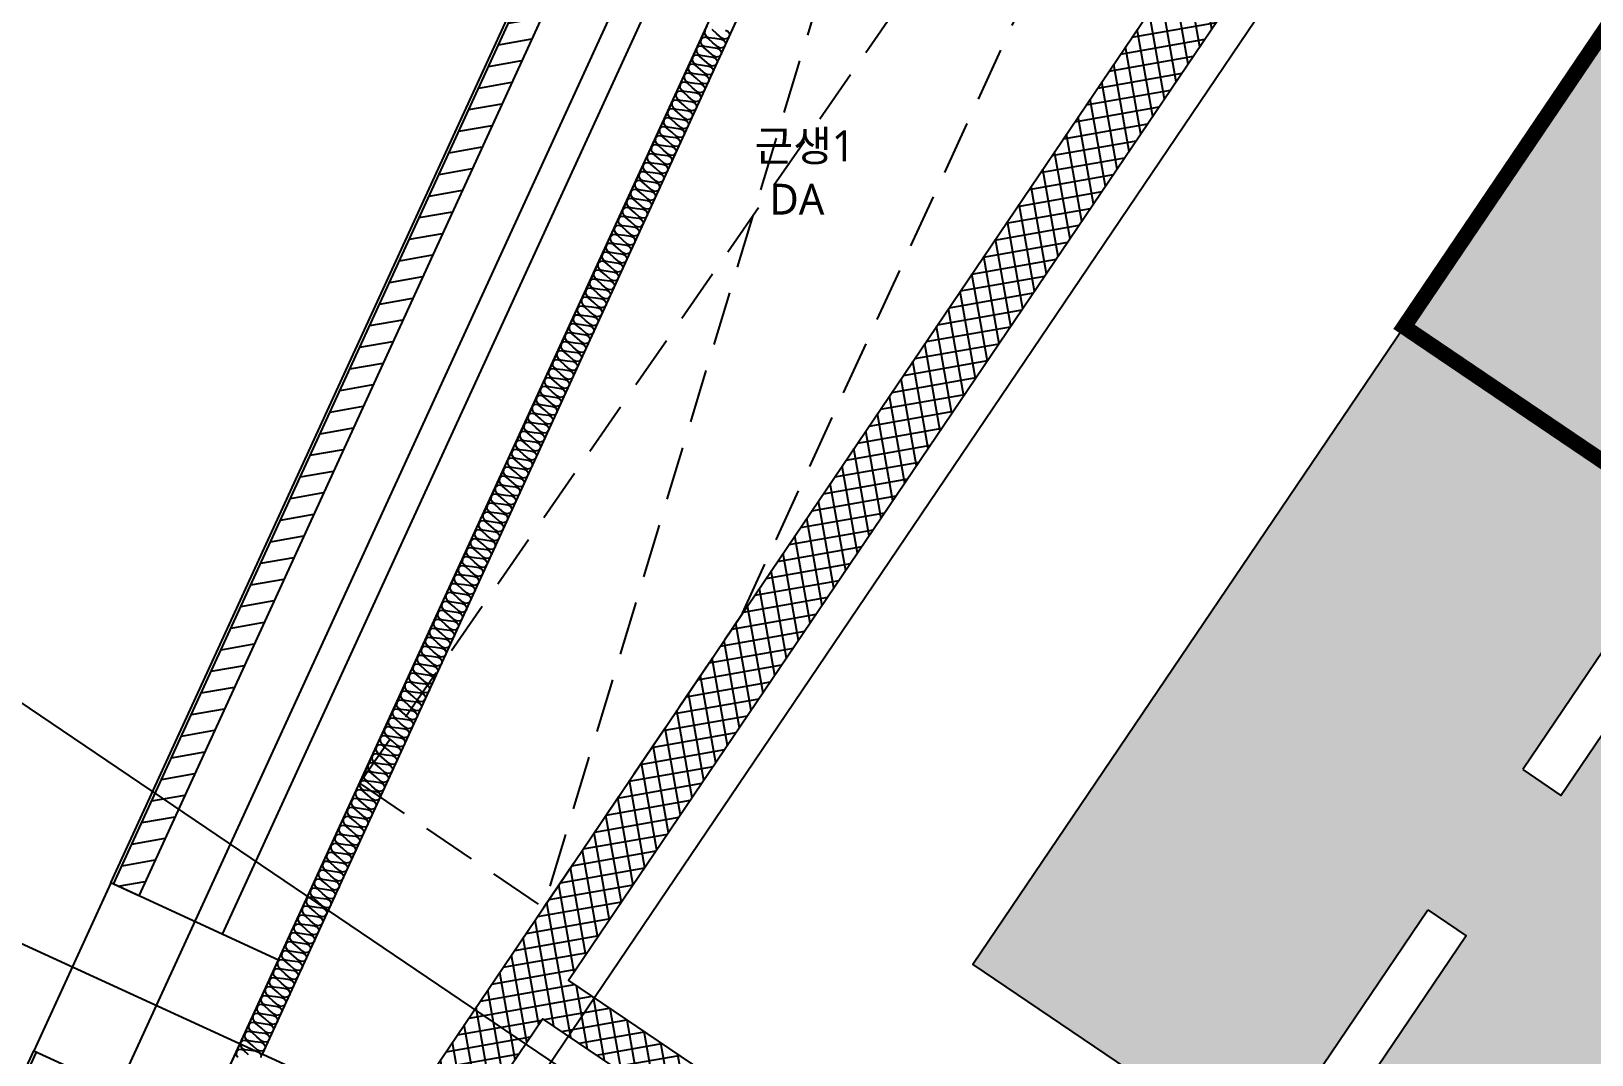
# Model space of a CAD drawing. Header units: millimetres. Extents: x -21000 to 567700, y 435000 to 850800.
# Drawn here: x 42532 to 47602, y 697192 to 700516 of the extents above; entities that cross this region are included whole.
import ezdxf
from ezdxf.enums import TextEntityAlignment as Align
from ezdxf.xclip import XClip

# ---------------------------------------------------------------- set-up
doc = ezdxf.new("R2010")
doc.units = ezdxf.units.MM
doc.header["$LTSCALE"] = 700
doc.header["$XCLIPFRAME"] = 2
for name, pattern in [('AB_Pbase$0$AB_Pbase$0$CEN', [62, 60, -1, 0, -1]), ('AB_Pbase$0$HIDDEN1', [0.375, 0.25, -0.125]), ('AB_Pbase$0$주차장기둥$0$CEN', [62, 60, -1, 0, -1])]:
    doc.linetypes.add(name, pattern=pattern)
doc.layers.get('0').update_dxf_attribs({"color": 2})
for name, color, linetype in [('AB_Pbase$0$AB_Pbase$0$CEN', 1, 'AB_Pbase$0$AB_Pbase$0$CEN'), ('AB_Pbase$0$AB_Pbase$0$FIN', 6, 'Continuous'), ('AB_Pbase$0$AB_Pbase$0$INS', 8, 'Continuous'), ('AB_Pbase$0$AB_Pbase$0$WAL', 3, 'Continuous'), ('AB_Pbase$0$da-open hid', 8, 'AB_Pbase$0$HIDDEN1'), ('AB_Pbase$0$HAT', 8, 'Continuous'), ('AB_Pbase$0$HAT-BR', 5, 'Continuous'), ('AB_Pbase$0$INS', 8, 'Continuous'), ('AB_Pbase$0$WAL', 3, 'Continuous'), ('AB_Pbase$0$주차-sol', 254, 'Continuous'), ('AB_Pbase$0$주차-여행', 221, 'Continuous'), ('AB_Pbase$0$주차-확장', 7, 'Continuous'), ('AB_Pbase$0$주차장기둥$0$CEN_P', 244, 'AB_Pbase$0$주차장기둥$0$CEN')]:
    doc.layers.add(name, color=color, linetype=linetype)
doc.layers.add('AB_Pbase$0$AB_Pbase_지붕층_구조도void$0$DEF_TEXT', color=221, linetype='Continuous', plot=False)
doc.styles.add('AB_Pbase$0$AB_Pbase_지붕층_구조도void$0$맑은 고딕', font='malgun.ttf')

# ---------------------------------------------------------------- blocks, each defined once
blk = doc.blocks.new('AB_Pbase$0$AB_Pbase_지하1층_골조')
for points in [[(42499.5, 695677.8), (50967.4, 714132.1)], [(43153.6, 697583), (45697.6, 703127.2)]]:
    blk.add_lwpolyline(points)
blk.add_lwpolyline([(43085.2, 696954.2), (43335.4, 697499.5), (42790.1, 697749.8), (42539.8, 697204.4)], close=True)
blk = doc.blocks.new('AB_Pbase$0$주차장기둥$0$cen 1bl 지하')
at = {"layer": 'AB_Pbase$0$주차장기둥$0$CEN_P', "color": 5}
for p, q in [((10740.5, -9208.6), (21290, 109667.6)), ((-8742.4, 12025.9), (54343.3, 6427.5))]:
    blk.add_line(p, q, dxfattribs=at)
blk = doc.blocks.new('AB_Pbase$0$주차장기둥')
at = {"rotation": 1.99999810188403}
blk.add_blockref('AB_Pbase$0$주차장기둥$0$cen 1bl 지하', (-253925.8, 27513.9), dxfattribs=at)
blk = doc.blocks.new('AB_Pbase$0$AB_Pbase_지붕층_구조도void')
for p, q in [((-3668.7, -34371.1), (-5185.2, -39382.1)), ((-5782.4, -38978.2), (-2850.3, -34747.4))]:
    blk.add_line(p, q)
blk.add_lwpolyline([(-5782.4, -38978.2), (-5185.2, -39382.1), (-4538.6, -38426.2), (-2850.3, -34747.4), (-3668.7, -34371.1)], close=True)
at = {"layer": 'AB_Pbase$0$AB_Pbase_지붕층_구조도void$0$DEF_TEXT', "style": 'AB_Pbase$0$AB_Pbase_지붕층_구조도void$0$맑은 고딕'}
for s, p in [('근생1', (-4336.7, -36907.2)), ('DA', (-4361.6, -37081.4))]:
    blk.add_text(s, height=100, dxfattribs=at).set_placement(p, align=Align.MIDDLE)
blk = doc.blocks.new('AB_Pbase$0$AB_Pbase-여행주차_')
at = {"layer": 'AB_Pbase$0$주차-sol'}
h = blk.add_hatch(color=252, dxfattribs=at)
h.paths.add_polyline_path([(54378012.4, -70102333.7), (54378012.4, -70097233.7), (54375512.4, -70097233.7), (54375512.4, -70102333.7)])
h.paths.add_polyline_path([(54377037.4, -70098358.7), (54377037.4, -70098508.7), (54377787.4, -70098508.7), (54377787.4, -70098358.7)], flags=16)
h.paths.add_polyline_path([(54376487.4, -70098358.7), (54376487.4, -70098508.7), (54375737.4, -70098508.7), (54375737.4, -70098358.7)], flags=16)
at = {"layer": 'AB_Pbase$0$주차-여행', "const_width": 50}
blk.add_lwpolyline([(54378012.4, -70102333.7), (54378012.4, -70097233.7), (54375512.4, -70097233.7), (54375512.4, -70102333.7)], close=True, dxfattribs=at)
blk = doc.blocks.new('AB_Pbase$0$주차확장')
at = {"layer": 'AB_Pbase$0$주차-sol'}
h = blk.add_hatch(color=252, dxfattribs=at)
h.paths.add_polyline_path([(1525, -3825), (2275, -3825), (2275, -3975), (1525, -3975)], flags=16)
edge = h.paths.add_edge_path()
edge.add_line((0, -5100), (2500, -5100))
edge.add_line((2500, -5100), (2500, 0))
edge.add_line((2500, 0), (0, 0))
edge.add_line((0, 0), (0, -5100))
h.paths.add_polyline_path([(225, -3975), (225, -3825), (975, -3825), (975, -3975)])
at = {"layer": 'AB_Pbase$0$주차-확장'}
blk.add_lwpolyline([(0, 0), (0, -5100), (2500, -5100), (2500, 0)], close=True, dxfattribs=at)
at = {"layer": 'AB_Pbase$0$주차-확장', "ltscale": 600}
for points in [[(975, -3975), (975, -3825), (225, -3825), (225, -3975)], [(1525, -3975), (1525, -3825), (2275, -3825), (2275, -3975)]]:
    blk.add_lwpolyline(points, close=True, dxfattribs=at)
blk = doc.blocks.new('AB_Pbase$0$pppaaa_1_1')
at = {"layer": 'AB_Pbase$0$주차-여행', "rotation": 55.92862970561769}
blk.add_blockref('AB_Pbase$0$AB_Pbase-여행주차_', (-88479907.1, -5071642.7), dxfattribs=at)
at = {"layer": 'AB_Pbase$0$주차-확장', "extrusion": (0, 0, -1), "xscale": -1, "zscale": -1, "rotation": 124.071370294771}
blk.add_blockref('AB_Pbase$0$주차확장', (-51216.1, 696698.6), dxfattribs=at)
blk = doc.blocks.new('AB_Pbase')
at = {"layer": 'AB_Pbase$0$HAT'}
h = blk.add_hatch(dxfattribs=at)
h.set_pattern_fill('NET', color=256, scale=15, angle=100)
h.paths.add_polyline_path([(36540.9, 707988.9), (36677.2, 707926.4), (39221.2, 713470.6), (39084.9, 713533.1)], flags=17)
h.paths.add_polyline_path([(36427, 707381), (36290.6, 707443.6), (33746.7, 701899.4), (33883, 701836.8)], flags=17)
edge = h.paths.add_edge_path()
edge.add_line((44631.6, 725621.3), (44767.9, 725558.7))
edge.add_line((44767.9, 725558.7), (42265.6, 720105.4))
edge.add_line((42265.6, 720105.4), (42129.3, 720168))
edge.add_line((42129.3, 720168), (44631.6, 725621.3))
edge.add_line((41879.1, 719622.6), (39335.1, 714078.4))
edge.add_line((39335.1, 714078.4), (39471.4, 714015.9))
edge.add_line((39471.4, 714015.9), (42015.4, 719560.1))
edge.add_line((33632.8, 701291.5), (31047.1, 695656.4))
edge.add_line((31047.1, 695656.4), (33496.4, 701354.1))
edge.add_line((33496.4, 701354.1), (30910.7, 695719))
h = blk.add_hatch(dxfattribs=at)
h.set_pattern_fill('NET', color=256, scale=15, angle=100)
h.paths.add_polyline_path([(45655.7, 696319.9), (45739.7, 696444.1), (44277.7, 697432.9), (48423.4, 703562.6), (48257.7, 703674.7), (42739.5, 695515.5), (42905.1, 695403.5), (44193.7, 697308.7)])
h.paths.add_polyline_path([(46916, 695648.6), (46831.9, 695524.3), (48128.3, 694647.6), (48212.3, 694771.8)])
at = {"layer": 'AB_Pbase$0$HAT-BR'}
h = blk.add_hatch(dxfattribs=at)
h.set_pattern_fill('ANSI31', color=256, scale=20, angle=145)
edge = h.paths.add_edge_path()
edge.add_line((56186.6, 723972), (54823.3, 724597.6))
edge.add_line((54823.3, 724597.6), (54543.8, 723988.7))
edge.add_line((54543.8, 723988.7), (53316.8, 724551.7))
edge.add_line((53316.8, 724551.7), (53358.5, 724642.6))
edge.add_line((53358.5, 724642.6), (54403.8, 724163))
edge.add_line((54403.8, 724163), (54724.9, 724862.8))
edge.add_line((54724.9, 724862.8), (54906.7, 724779.4))
edge.add_line((54906.7, 724779.4), (55215.3, 725452))
edge.add_line((55215.3, 725452), (55397.1, 725368.5))
edge.add_line((55397.1, 725368.5), (55088.5, 724696))
edge.add_line((55088.5, 724696), (56270, 724153.8))
edge.add_line((56270, 724153.8), (56186.6, 723972))
edge.add_line((54651.1, 721584.9), (54688.7, 721666.7))
edge.add_line((54688.7, 721666.7), (52543.7, 722650.9))
edge.add_line((52543.7, 722650.9), (52960.7, 723559.8))
edge.add_line((52960.7, 723559.8), (52878.9, 723597.3))
edge.add_line((52878.9, 723597.3), (52274.2, 722279.5))
edge.add_line((52274.2, 722279.5), (52356, 722241.9))
edge.add_line((52356, 722241.9), (52506.2, 722569.1))
edge.add_line((52506.2, 722569.1), (54651.1, 721584.9))
edge.add_line((50380.4, 718032.3), (49698.7, 718345.1))
edge.add_line((49698.7, 718345.1), (49661.2, 718263.3))
edge.add_line((49661.2, 718263.3), (50342.9, 717950.5))
edge.add_line((49717.3, 716587.2), (49035.6, 716899.9))
edge.add_line((49035.6, 716899.9), (48998.1, 716818.1))
edge.add_line((48998.1, 716818.1), (49679.8, 716505.4))
h.paths.add_polyline_path([(53882.4, 725568.4), (53800.6, 725606), (53963.3, 725960.4), (53581.5, 726135.6), (53619.1, 726217.4), (54000.8, 726042.2), (55047.6, 728323.5), (55129.4, 728286)])
h.paths.add_polyline_path([(42881, 697708.1), (42799.2, 697745.6), (45343.1, 703289.8), (45424.9, 703252.3)])
edge = h.paths.add_edge_path()
edge.add_line((50380.4, 718032.3), (50342.9, 717950.5))
edge.add_line((49717.3, 716587.2), (49679.8, 716505.4))
edge.add_line((51013.4, 715431.3), (48469.4, 709887.1))
edge.add_line((48469.4, 709887.1), (48387.6, 709924.7))
edge.add_line((48387.6, 709924.7), (50931.6, 715468.9))
edge.add_line((50931.6, 715468.9), (51013.4, 715431.3))
edge.add_line((48219.2, 709341.8), (45675.2, 703797.6))
edge.add_line((45675.2, 703797.6), (45593.4, 703835.1))
edge.add_line((45593.4, 703835.1), (48137.4, 709379.3))
edge.add_line((48137.4, 709379.3), (48219.2, 709341.8))
at = {"layer": 'AB_Pbase$0$AB_Pbase$0$CEN'}
for p, q in [((51844, 716762.1), (39664.5, 690218.7)), ((31365.9, 702661.7), (45183.4, 696321.5))]:
    blk.add_line(p, q, dxfattribs=at)
at = {"layer": 'AB_Pbase$0$AB_Pbase$0$FIN'}
for points in [[(46517.9, 729156.7), (31166.4, 695700.7), (40000.8, 691647), (42548.9, 697200.3)], [(46527, 729152.6), (31179.7, 695705.6), (39995.9, 691660.2), (42539.8, 697204.4)], [(42790.1, 697749.8), (45334.1, 703294)]]:
    blk.add_lwpolyline(points, dxfattribs=at)
at = {"layer": 'AB_Pbase$0$AB_Pbase$0$INS'}
blk.add_lwpolyline([(43283, 697193.5), (51674, 715480.3), (52847.4, 714941.9), (52880.8, 715014.6)], dxfattribs=at)
at = {"layer": 'AB_Pbase$0$AB_Pbase$0$WAL'}
blk.add_lwpolyline([(42881, 697708.1), (42799.2, 697745.6), (45343.1, 703289.8), (45424.9, 703252.3)], close=True, dxfattribs=at)
at = {"layer": 'AB_Pbase$0$INS'}
for points in [[(44786.9, 700518.9), (44794.9, 700515.3), (44800.1, 700507.6), (44799.4, 700498.2), (44792.8, 700491.6), (44783.2, 700489.8), (44775.2, 700493.5), (44759.5, 700507.3), (44743.8, 700521.1)], [(44720, 700517), (44719.2, 700507.7), (44724.2, 700499.3), (44732.2, 700495.6), (44752.8, 700492.7), (44773.5, 700489.8), (44781.5, 700486.2), (44786.8, 700478.5), (44786, 700469.1), (44779.5, 700462.5), (44769.8, 700460.7), (44761.8, 700464.4), (44746.2, 700478.2), (44730.5, 700492), (44722.5, 700495.7), (44713.2, 700494.6), (44706.6, 700488), (44705.9, 700478.6), (44710.8, 700470.2), (44718.8, 700466.5), (44739.5, 700463.6), (44760.2, 700460.8), (44768.2, 700457.1), (44773.4, 700449.4), (44772.7, 700440.1), (44766.1, 700433.4), (44756.5, 700431.6), (44748.5, 700435.3), (44732.8, 700449.1), (44717.2, 700462.9), (44709.2, 700466.6), (44699.9, 700465.5), (44693.3, 700458.9), (44692.5, 700449.5), (44697.5, 700441.1), (44705.5, 700437.4), (44726.2, 700434.6), (44746.8, 700431.7), (44754.8, 700428), (44760.1, 700420.3), (44759.3, 700411), (44752.8, 700404.3), (44743.2, 700402.6), (44735.2, 700406.2), (44719.5, 700420), (44703.8, 700433.8), (44695.8, 700437.5), (44686.5, 700436.5), (44680, 700429.8), (44679.2, 700420.5), (44684.1, 700412), (44692.1, 700408.4), (44712.8, 700405.5), (44733.5, 700402.6), (44741.5, 700398.9), (44746.8, 700391.2), (44746, 700381.9), (44739.4, 700375.2), (44729.8, 700373.5), (44721.8, 700377.1), (44706.1, 700390.9), (44690.5, 700404.7), (44682.5, 700408.4), (44673.2, 700407.4), (44666.6, 700400.7), (44665.8, 700391.4), (44670.8, 700382.9), (44678.8, 700379.3), (44699.5, 700376.4), (44720.1, 700373.5), (44728.1, 700369.8), (44733.4, 700362.1), (44732.6, 700352.8), (44726.1, 700346.1), (44716.5, 700344.4), (44708.5, 700348.1), (44692.8, 700361.8), (44677.1, 700375.6), (44669.1, 700379.3), (44659.8, 700378.3), (44653.3, 700371.6), (44652.5, 700362.3), (44657.4, 700353.9), (44665.4, 700350.2), (44686.1, 700347.3), (44706.8, 700344.4), (44714.8, 700340.7), (44720.1, 700333.1), (44719.3, 700323.7), (44712.7, 700317.1), (44703.1, 700315.3), (44695.1, 700319), (44679.4, 700332.8), (44663.8, 700346.6), (44655.8, 700350.2), (44646.5, 700349.2), (44639.9, 700342.5), (44639.2, 700333.2), (44644.1, 700324.8), (44652.1, 700321.1), (44672.8, 700318.2), (44693.5, 700315.3), (44701.4, 700311.7), (44706.7, 700304), (44706, 700294.6), (44699.4, 700288), (44689.8, 700286.2), (44681.8, 700289.9), (44666.1, 700303.7), (44650.4, 700317.5), (44642.4, 700321.1), (44633.2, 700320.1), (44626.6, 700313.5), (44625.8, 700304.1), (44630.7, 700295.7), (44638.7, 700292), (44659.4, 700289.1), (44680.1, 700286.3), (44688.1, 700282.6), (44693.4, 700274.9), (44692.6, 700265.5), (44686, 700258.9), (44676.4, 700257.1), (44668.4, 700260.8), (44652.8, 700274.6), (44637.1, 700288.4), (44629.1, 700292.1), (44619.8, 700291), (44613.2, 700284.4), (44612.5, 700275), (44617.4, 700266.6), (44625.4, 700262.9), (44646.1, 700260.1), (44666.8, 700257.2), (44674.8, 700253.5), (44680, 700245.8), (44679.3, 700236.5), (44672.7, 700229.8), (44663.1, 700228), (44655.1, 700231.7), (44639.4, 700245.5), (44623.7, 700259.3), (44615.7, 700263), (44606.5, 700262), (44599.9, 700255.3), (44599.1, 700246), (44604.1, 700237.5), (44612.1, 700233.9), (44632.7, 700231), (44653.4, 700228.1), (44661.4, 700224.4), (44666.7, 700216.7), (44665.9, 700207.4), (44659.3, 700200.7), (44649.7, 700199), (44641.7, 700202.6), (44626.1, 700216.4), (44610.4, 700230.2), (44602.4, 700233.9), (44593.1, 700232.9), (44586.5, 700226.2), (44585.8, 700216.9), (44590.7, 700208.4), (44598.7, 700204.8), (44619.4, 700201.9), (44640.1, 700199), (44648.1, 700195.3), (44653.3, 700187.6), (44652.6, 700178.3), (44646, 700171.6), (44636.4, 700169.9), (44628.4, 700173.5), (44612.7, 700187.3), (44597, 700201.1), (44589, 700204.8), (44579.8, 700203.8), (44573.2, 700197.1), (44572.4, 700187.8), (44577.4, 700179.4), (44585.4, 700175.7), (44606, 700172.8), (44626.7, 700169.9), (44634.7, 700166.2), (44640, 700158.5), (44639.2, 700149.2), (44632.7, 700142.5), (44623, 700140.8), (44615, 700144.5), (44599.4, 700158.3), (44583.7, 700172.1), (44575.7, 700175.7), (44566.4, 700174.7), (44559.8, 700168), (44559.1, 700158.7), (44564, 700150.3), (44572, 700146.6), (44592.7, 700143.7), (44613.4, 700140.8), (44621.4, 700137.2), (44626.6, 700129.5), (44625.9, 700120.1), (44619.3, 700113.5), (44609.7, 700111.7), (44601.7, 700115.4), (44586, 700129.2), (44570.4, 700143), (44562.4, 700146.6), (44553.1, 700145.6), (44546.5, 700138.9), (44545.7, 700129.6), (44550.7, 700121.2), (44558.7, 700117.5), (44579.4, 700114.6), (44600, 700111.7), (44608, 700108.1), (44613.3, 700100.4), (44612.5, 700091), (44606, 700084.4), (44596.4, 700082.6), (44588.4, 700086.3), (44572.7, 700100.1), (44557, 700113.9), (44549, 700117.6), (44539.7, 700116.5), (44533.2, 700109.9), (44532.4, 700100.5), (44537.3, 700092.1), (44545.3, 700088.4), (44566, 700085.5), (44586.7, 700082.7), (44594.7, 700079), (44600, 700071.3), (44599.2, 700062), (44592.6, 700055.3), (44583, 700053.5), (44575, 700057.2), (44559.3, 700071), (44543.7, 700084.8), (44535.7, 700088.5), (44526.4, 700087.4), (44519.8, 700080.8), (44519, 700071.4), (44524, 700063), (44532, 700059.4), (44552.7, 700056.5), (44573.3, 700053.6), (44581.3, 700049.9), (44586.6, 700042.2), (44585.8, 700032.9), (44579.3, 700026.2), (44569.7, 700024.5), (44561.7, 700028.1), (44546, 700041.9), (44530.3, 700055.7), (44522.3, 700059.4), (44513, 700058.4), (44506.5, 700051.7), (44505.7, 700042.4), (44510.6, 700033.9), (44518.6, 700030.3), (44539.3, 700027.4), (44560, 700024.5), (44568, 700020.8), (44573.3, 700013.1), (44572.5, 700003.8), (44565.9, 699997.1), (44556.3, 699995.4), (44548.3, 699999), (44532.6, 700012.8), (44517, 700026.6), (44509, 700030.3), (44499.7, 700029.3), (44493.1, 700022.6), (44492.4, 700013.3), (44497.3, 700004.9), (44505.3, 700001.2), (44526, 699998.3), (44546.7, 699995.4), (44554.6, 699991.7), (44559.9, 699984), (44559.2, 699974.7), (44552.6, 699968), (44543, 699966.3), (44535, 699970), (44519.3, 699983.8), (44503.6, 699997.5), (44495.6, 700001.2), (44486.4, 700000.2), (44479.8, 699993.5), (44479, 699984.2), (44483.9, 699975.8), (44491.9, 699972.1), (44512.6, 699969.2), (44533.3, 699966.3), (44541.3, 699962.7), (44546.6, 699955), (44545.8, 699945.6), (44539.2, 699939), (44529.6, 699937.2), (44521.6, 699940.9), (44506, 699954.7), (44490.3, 699968.5), (44482.3, 699972.1), (44473, 699971.1), (44466.4, 699964.4), (44465.7, 699955.1), (44470.6, 699946.7), (44478.6, 699943), (44499.3, 699940.1), (44520, 699937.2), (44528, 699933.6), (44533.2, 699925.9), (44532.5, 699916.5), (44525.9, 699909.9), (44516.3, 699908.1), (44508.3, 699911.8), (44492.6, 699925.6), (44476.9, 699939.4), (44468.9, 699943), (44459.7, 699942), (44453.1, 699935.4), (44452.3, 699926), (44457.3, 699917.6), (44465.3, 699913.9), (44485.9, 699911), (44506.6, 699908.2), (44514.6, 699904.5), (44519.9, 699896.8), (44519.1, 699887.5), (44512.5, 699880.8), (44502.9, 699879), (44494.9, 699882.7), (44479.3, 699896.5), (44463.6, 699910.3), (44455.6, 699914), (44446.3, 699912.9), (44439.7, 699906.3), (44439, 699896.9), (44443.9, 699888.5), (44451.9, 699884.8), (44472.6, 699882), (44493.3, 699879.1), (44501.3, 699875.4), (44506.5, 699867.7), (44505.8, 699858.4), (44499.2, 699851.7), (44489.6, 699850), (44481.6, 699853.6), (44465.9, 699867.4), (44450.2, 699881.2), (44442.2, 699884.9), (44433, 699883.9), (44426.4, 699877.2), (44425.6, 699867.9), (44430.6, 699859.4), (44438.6, 699855.8), (44459.2, 699852.9), (44479.9, 699850), (44487.9, 699846.3), (44493.2, 699838.6), (44492.4, 699829.3), (44485.9, 699822.6), (44476.2, 699820.9), (44468.2, 699824.5), (44452.6, 699838.3), (44436.9, 699852.1), (44428.9, 699855.8), (44419.6, 699854.8), (44413, 699848.1), (44412.3, 699838.8), (44417.2, 699830.3), (44425.2, 699826.7), (44445.9, 699823.8), (44466.6, 699820.9), (44474.6, 699817.2), (44479.8, 699809.5), (44479.1, 699800.2), (44472.5, 699793.5), (44462.9, 699791.8), (44454.9, 699795.5), (44439.2, 699809.2), (44423.5, 699823), (44415.6, 699826.7), (44406.3, 699825.7), (44399.7, 699819), (44398.9, 699809.7), (44403.9, 699801.3), (44411.9, 699797.6), (44432.6, 699794.7), (44453.2, 699791.8), (44461.2, 699788.1), (44466.5, 699780.4), (44465.7, 699771.1), (44459.2, 699764.5), (44449.6, 699762.7), (44441.6, 699766.4), (44425.9, 699780.2), (44410.2, 699794), (44402.2, 699797.6), (44392.9, 699796.6), (44386.4, 699789.9), (44385.6, 699780.6), (44390.5, 699772.2), (44398.5, 699768.5), (44419.2, 699765.6), (44439.9, 699762.7), (44447.9, 699759.1), (44453.2, 699751.4), (44452.4, 699742), (44445.8, 699735.4), (44436.2, 699733.6), (44428.2, 699737.3), (44412.5, 699751.1), (44396.9, 699764.9), (44388.9, 699768.5), (44379.6, 699767.5), (44373, 699760.9), (44372.2, 699751.5), (44377.2, 699743.1), (44385.2, 699739.4), (44405.9, 699736.5), (44426.5, 699733.6), (44434.5, 699730), (44439.8, 699722.3), (44439, 699712.9), (44432.5, 699706.3), (44422.9, 699704.5), (44414.9, 699708.2), (44399.2, 699722), (44383.5, 699735.8), (44375.5, 699739.5), (44366.2, 699738.4), (44359.7, 699731.8), (44358.9, 699722.4), (44363.8, 699714), (44371.8, 699710.3), (44392.5, 699707.5), (44413.2, 699704.6), (44421.2, 699700.9), (44426.5, 699693.2), (44425.7, 699683.9), (44419.1, 699677.2), (44409.5, 699675.4), (44401.5, 699679.1), (44385.8, 699692.9), (44370.2, 699706.7), (44362.2, 699710.4), (44352.9, 699709.3), (44346.3, 699702.7), (44345.6, 699693.4), (44350.5, 699684.9), (44358.5, 699681.3), (44379.2, 699678.4), (44399.9, 699675.5), (44407.8, 699671.8), (44413.1, 699664.1), (44412.4, 699654.8), (44405.8, 699648.1), (44396.2, 699646.4), (44388.2, 699650), (44372.5, 699663.8), (44356.8, 699677.6), (44348.8, 699681.3), (44339.6, 699680.3), (44333, 699673.6), (44332.2, 699664.3), (44337.1, 699655.8), (44345.1, 699652.2), (44365.8, 699649.3), (44386.5, 699646.4), (44394.5, 699642.7), (44399.8, 699635), (44399, 699625.7), (44392.4, 699619), (44382.8, 699617.3), (44374.8, 699620.9), (44359.2, 699634.7), (44343.5, 699648.5), (44335.5, 699652.2), (44326.2, 699651.2), (44319.6, 699644.5), (44318.9, 699635.2), (44323.8, 699626.8), (44331.8, 699623.1), (44352.5, 699620.2), (44373.2, 699617.3), (44381.2, 699613.6), (44386.4, 699605.9), (44385.7, 699596.6), (44379.1, 699589.9), (44369.5, 699588.2), (44361.5, 699591.9), (44345.8, 699605.7), (44330.1, 699619.5), (44322.1, 699623.1), (44312.9, 699622.1), (44306.3, 699615.4), (44305.5, 699606.1), (44310.5, 699597.7), (44318.5, 699594), (44339.1, 699591.1), (44359.8, 699588.2), (44367.8, 699584.6), (44373.1, 699576.9), (44372.3, 699567.5), (44365.7, 699560.9), (44356.1, 699559.1), (44348.1, 699562.8), (44332.5, 699576.6), (44316.8, 699590.4), (44308.8, 699594), (44299.5, 699593), (44292.9, 699586.3), (44292.2, 699577), (44297.1, 699568.6), (44305.1, 699564.9), (44325.8, 699562), (44346.5, 699559.1), (44354.5, 699555.5), (44359.7, 699547.8), (44359, 699538.4), (44352.4, 699531.8), (44342.8, 699530), (44334.8, 699533.7), (44319.1, 699547.5), (44303.4, 699561.3), (44295.4, 699565), (44286.2, 699563.9), (44279.6, 699557.3), (44278.8, 699547.9), (44283.8, 699539.5), (44291.8, 699535.8), (44312.4, 699532.9), (44333.1, 699530.1), (44341.1, 699526.4), (44346.4, 699518.7), (44345.6, 699509.4), (44339.1, 699502.7), (44329.4, 699500.9), (44321.4, 699504.6), (44305.8, 699518.4), (44290.1, 699532.2), (44282.1, 699535.9), (44272.8, 699534.8), (44266.2, 699528.2), (44265.5, 699518.8), (44270.4, 699510.4), (44278.4, 699506.7), (44299.1, 699503.9), (44319.8, 699501), (44327.8, 699497.3), (44333, 699489.6), (44332.3, 699480.3), (44325.7, 699473.6), (44316.1, 699471.9), (44308.1, 699475.5), (44292.4, 699489.3), (44276.7, 699503.1), (44268.8, 699506.8), (44259.5, 699505.8), (44252.9, 699499.1), (44252.1, 699489.8), (44257.1, 699481.3), (44265.1, 699477.7), (44285.8, 699474.8), (44306.4, 699471.9), (44314.4, 699468.2), (44319.7, 699460.5), (44318.9, 699451.2), (44312.4, 699444.5), (44302.8, 699442.8), (44294.8, 699446.4), (44279.1, 699460.2), (44263.4, 699474), (44255.4, 699477.7), (44246.1, 699476.7), (44239.6, 699470), (44238.8, 699460.7), (44243.7, 699452.3), (44251.7, 699448.6), (44272.4, 699445.7), (44293.1, 699442.8), (44301.1, 699439.1), (44306.4, 699431.4), (44305.6, 699422.1), (44299, 699415.4), (44289.4, 699413.7), (44281.4, 699417.4), (44265.7, 699431.2), (44250.1, 699444.9), (44242.1, 699448.6), (44232.8, 699447.6), (44226.2, 699440.9), (44225.4, 699431.6), (44230.4, 699423.2), (44238.4, 699419.5), (44259.1, 699416.6), (44279.7, 699413.7), (44287.7, 699410.1), (44293, 699402.4), (44292.2, 699393), (44285.7, 699386.4), (44276.1, 699384.6), (44268.1, 699388.3), (44252.4, 699402.1), (44236.7, 699415.9), (44228.7, 699419.5), (44219.4, 699418.5), (44212.9, 699411.8), (44212.1, 699402.5), (44217, 699394.1), (44225, 699390.4), (44245.7, 699387.5), (44266.4, 699384.6), (44274.4, 699381), (44279.7, 699373.3), (44278.9, 699363.9), (44272.3, 699357.3), (44262.7, 699355.5), (44254.7, 699359.2), (44239, 699373), (44223.4, 699386.8), (44215.4, 699390.4), (44206.1, 699389.4), (44199.5, 699382.8), (44198.8, 699373.4), (44203.7, 699365), (44211.7, 699361.3), (44232.4, 699358.4), (44253.1, 699355.6), (44261, 699351.9), (44266.3, 699344.2), (44265.6, 699334.9), (44259, 699328.2), (44249.4, 699326.4), (44241.4, 699330.1), (44225.7, 699343.9), (44210, 699357.7), (44202, 699361.4), (44192.8, 699360.3), (44186.2, 699353.7), (44185.4, 699344.3), (44190.3, 699335.9), (44198.3, 699332.2), (44219, 699329.4), (44239.7, 699326.5), (44247.7, 699322.8), (44253, 699315.1), (44252.2, 699305.8), (44245.6, 699299.1), (44236, 699297.3), (44228, 699301), (44212.4, 699314.8), (44196.7, 699328.6), (44188.7, 699332.3), (44179.4, 699331.3), (44172.8, 699324.6), (44172.1, 699315.3), (44177, 699306.8), (44185, 699303.2), (44205.7, 699300.3), (44226.4, 699297.4), (44234.4, 699293.7), (44239.6, 699286), (44238.9, 699276.7), (44232.3, 699270), (44222.7, 699268.3), (44214.7, 699271.9), (44199, 699285.7), (44183.3, 699299.5), (44175.3, 699303.2), (44166.1, 699302.2), (44159.5, 699295.5), (44158.7, 699286.2), (44163.7, 699277.7), (44171.7, 699274.1), (44192.3, 699271.2), (44213, 699268.3), (44221, 699264.6), (44226.3, 699256.9), (44225.5, 699247.6), (44218.9, 699240.9), (44209.3, 699239.2), (44201.3, 699242.9), (44185.7, 699256.6), (44170, 699270.4), (44162, 699274.1), (44152.7, 699273.1), (44146.1, 699266.4), (44145.4, 699257.1), (44150.3, 699248.7), (44158.3, 699245), (44179, 699242.1), (44199.7, 699239.2), (44207.7, 699235.5), (44212.9, 699227.8), (44212.2, 699218.5), (44205.6, 699211.9), (44196, 699210.1), (44188, 699213.8), (44172.3, 699227.6), (44156.6, 699241.4), (44148.6, 699245), (44139.4, 699244), (44132.8, 699237.3), (44132, 699228), (44137, 699219.6), (44145, 699215.9), (44165.6, 699213), (44186.3, 699210.1), (44194.3, 699206.5), (44199.6, 699198.8), (44198.8, 699189.4), (44192.2, 699182.8), (44182.6, 699181), (44174.6, 699184.7), (44159, 699198.5), (44143.3, 699212.3), (44135.3, 699215.9), (44126, 699214.9), (44119.4, 699208.3), (44118.7, 699198.9), (44123.6, 699190.5), (44131.6, 699186.8), (44152.3, 699183.9), (44173, 699181), (44181, 699177.4), (44186.2, 699169.7), (44185.5, 699160.3), (44178.9, 699153.7), (44169.3, 699151.9), (44161.3, 699155.6), (44145.6, 699169.4), (44129.9, 699183.2), (44122, 699186.9), (44112.7, 699185.8), (44106.1, 699179.2), (44105.3, 699169.8), (44110.3, 699161.4), (44118.3, 699157.7), (44139, 699154.9), (44159.6, 699152), (44167.6, 699148.3), (44172.9, 699140.6), (44172.1, 699131.3), (44165.6, 699124.6), (44156, 699122.8), (44148, 699126.5), (44132.3, 699140.3), (44116.6, 699154.1), (44108.6, 699157.8), (44099.3, 699156.7), (44092.8, 699150.1), (44092, 699140.7), (44096.9, 699132.3), (44104.9, 699128.7), (44125.6, 699125.8), (44146.3, 699122.9), (44154.3, 699119.2), (44159.6, 699111.5), (44158.8, 699102.2), (44152.2, 699095.5), (44142.6, 699093.8), (44134.6, 699097.4), (44118.9, 699111.2), (44103.3, 699125), (44095.3, 699128.7), (44086, 699127.7), (44079.4, 699121), (44078.6, 699111.7), (44083.6, 699103.2), (44091.6, 699099.6), (44112.3, 699096.7), (44132.9, 699093.8), (44140.9, 699090.1), (44146.2, 699082.4), (44145.4, 699073.1), (44138.9, 699066.4), (44129.3, 699064.7), (44121.3, 699068.3), (44105.6, 699082.1), (44089.9, 699095.9), (44081.9, 699099.6), (44072.6, 699098.6), (44066.1, 699091.9), (44065.3, 699082.6), (44070.2, 699074.2), (44078.2, 699070.5), (44098.9, 699067.6), (44119.6, 699064.7), (44127.6, 699061), (44132.9, 699053.3), (44132.1, 699044), (44125.5, 699037.3), (44115.9, 699035.6), (44107.9, 699039.3), (44092.2, 699053.1), (44076.6, 699066.8), (44068.6, 699070.5), (44059.3, 699069.5), (44052.7, 699062.8), (44052, 699053.5), (44056.9, 699045.1), (44064.9, 699041.4), (44085.6, 699038.5), (44106.2, 699035.6), (44114.2, 699032), (44119.5, 699024.3), (44118.8, 699014.9), (44112.2, 699008.3), (44102.6, 699006.5), (44094.6, 699010.2), (44078.9, 699024), (44063.2, 699037.8), (44055.2, 699041.4), (44046, 699040.4), (44039.4, 699033.7), (44038.6, 699024.4), (44043.5, 699016), (44051.5, 699012.3), (44072.2, 699009.4), (44092.9, 699006.5), (44100.9, 699002.9), (44106.2, 698995.2), (44105.4, 698985.8), (44098.8, 698979.2), (44089.2, 698977.4), (44081.2, 698981.1), (44065.6, 698994.9), (44049.9, 699008.7), (44041.9, 699012.4), (44032.6, 699011.3), (44026, 699004.7), (44025.3, 698995.3), (44030.2, 698986.9), (44038.2, 698983.2), (44058.9, 698980.3), (44079.6, 698977.5), (44087.6, 698973.8), (44092.8, 698966.1), (44092.1, 698956.8), (44085.5, 698950.1), (44075.9, 698948.3), (44067.9, 698952), (44052.2, 698965.8), (44036.5, 698979.6), (44028.5, 698983.3), (44019.3, 698982.2), (44012.7, 698975.6), (44011.9, 698966.2), (44016.9, 698957.8), (44024.9, 698954.1), (44045.5, 698951.3), (44066.2, 698948.4), (44074.2, 698944.7), (44079.5, 698937), (44078.7, 698927.7), (44072.1, 698921), (44062.5, 698919.3), (44054.5, 698922.9), (44038.9, 698936.7), (44023.2, 698950.5), (44015.2, 698954.2), (44005.9, 698953.2), (43999.3, 698946.5), (43998.6, 698937.2), (44003.5, 698928.7), (44011.5, 698925.1), (44032.2, 698922.2), (44052.9, 698919.3), (44060.9, 698915.6), (44066.1, 698907.9), (44065.4, 698898.6), (44058.8, 698891.9), (44049.2, 698890.2), (44041.2, 698893.8), (44025.5, 698907.6), (44009.8, 698921.4), (44001.8, 698925.1), (43992.6, 698924.1), (43986, 698917.4), (43985.2, 698908.1), (43990.2, 698899.6), (43998.2, 698896), (44018.8, 698893.1), (44039.5, 698890.2), (44047.5, 698886.5), (44052.8, 698878.8), (44052, 698869.5), (44045.4, 698862.8), (44035.8, 698861.1), (44027.8, 698864.8), (44012.2, 698878.5), (43996.5, 698892.3), (43988.5, 698896), (43979.2, 698895), (43972.6, 698888.3), (43971.9, 698879), (43976.8, 698870.6), (43984.8, 698866.9), (44005.5, 698864), (44026.2, 698861.1), (44034.2, 698857.4), (44039.4, 698849.8), (44038.7, 698840.4), (44032.1, 698833.8), (44022.5, 698832), (44014.5, 698835.7), (43998.8, 698849.5), (43983.1, 698863.3), (43975.2, 698866.9), (43965.9, 698865.9), (43959.3, 698859.2), (43958.5, 698849.9), (43963.5, 698841.5), (43971.5, 698837.8), (43992.2, 698834.9), (44012.8, 698832), (44020.8, 698828.4), (44026.1, 698820.7), (44025.3, 698811.3), (44018.8, 698804.7), (44009.2, 698802.9), (44001.2, 698806.6), (43985.5, 698820.4), (43969.8, 698834.2), (43961.8, 698837.8), (43952.5, 698836.8), (43946, 698830.2), (43945.2, 698820.8), (43950.1, 698812.4), (43958.1, 698808.7), (43978.8, 698805.8), (43999.5, 698803), (44007.5, 698799.3), (44012.8, 698791.6), (44012, 698782.2), (44005.4, 698775.6), (43995.8, 698773.8), (43987.8, 698777.5), (43972.1, 698791.3), (43956.5, 698805.1), (43948.5, 698808.8), (43939.2, 698807.7), (43932.6, 698801.1), (43931.8, 698791.7), (43936.8, 698783.3), (43944.8, 698779.6), (43965.5, 698776.8), (43986.1, 698773.9), (43994.1, 698770.2), (43999.4, 698762.5), (43998.6, 698753.2), (43992.1, 698746.5), (43982.5, 698744.7), (43974.5, 698748.4), (43958.8, 698762.2), (43943.1, 698776), (43935.1, 698779.7), (43925.8, 698778.6), (43919.3, 698772), (43918.5, 698762.7), (43923.4, 698754.2), (43931.4, 698750.6), (43952.1, 698747.7), (43972.8, 698744.8), (43980.8, 698741.1), (43986.1, 698733.4), (43985.3, 698724.1), (43978.7, 698717.4), (43969.1, 698715.7), (43961.1, 698719.3), (43945.4, 698733.1), (43929.8, 698746.9), (43921.8, 698750.6), (43912.5, 698749.6), (43905.9, 698742.9), (43905.2, 698733.6), (43910.1, 698725.1), (43918.1, 698721.5), (43938.8, 698718.6), (43959.4, 698715.7), (43967.4, 698712), (43972.7, 698704.3), (43972, 698695), (43965.4, 698688.3), (43955.8, 698686.6), (43947.8, 698690.2), (43932.1, 698704), (43916.4, 698717.8), (43908.4, 698721.5), (43899.1, 698720.5), (43892.6, 698713.8), (43891.8, 698704.5), (43896.7, 698696.1), (43904.7, 698692.4), (43925.4, 698689.5), (43946.1, 698686.6), (43954.1, 698682.9), (43959.4, 698675.2), (43958.6, 698665.9), (43952, 698659.2), (43942.4, 698657.5), (43934.4, 698661.2), (43918.8, 698675), (43903.1, 698688.8), (43895.1, 698692.4), (43885.8, 698691.4), (43879.2, 698684.7), (43878.5, 698675.4), (43883.4, 698667), (43891.4, 698663.3), (43912.1, 698660.4), (43932.8, 698657.5), (43940.8, 698653.9), (43946, 698646.2), (43945.3, 698636.8), (43938.7, 698630.2), (43929.1, 698628.4), (43921.1, 698632.1), (43905.4, 698645.9), (43889.7, 698659.7), (43881.7, 698663.3), (43872.5, 698662.3), (43865.9, 698655.6), (43865.1, 698646.3), (43870.1, 698637.9), (43878.1, 698634.2), (43898.7, 698631.3), (43919.4, 698628.4), (43927.4, 698624.8), (43932.7, 698617.1), (43931.9, 698607.7), (43925.3, 698601.1), (43915.7, 698599.3), (43907.7, 698603), (43892.1, 698616.8), (43876.4, 698630.6), (43868.4, 698634.3), (43859.1, 698633.2), (43852.5, 698626.6), (43851.8, 698617.2), (43856.7, 698608.8), (43864.7, 698605.1), (43885.4, 698602.2), (43906.1, 698599.4), (43914.1, 698595.7), (43919.3, 698588), (43918.6, 698578.7), (43912, 698572), (43902.4, 698570.2), (43894.4, 698573.9), (43878.7, 698587.7), (43863, 698601.5), (43855, 698605.2), (43845.8, 698604.1), (43839.2, 698597.5), (43838.4, 698588.1), (43843.4, 698579.7), (43851.4, 698576.1), (43872, 698573.2), (43892.7, 698570.3), (43900.7, 698566.6), (43906, 698558.9), (43905.2, 698549.6), (43898.6, 698542.9), (43889, 698541.2), (43881, 698544.8), (43865.4, 698558.6), (43849.7, 698572.4), (43841.7, 698576.1), (43832.4, 698575.1), (43825.8, 698568.4), (43825.1, 698559.1), (43830, 698550.6), (43838, 698547), (43858.7, 698544.1), (43879.4, 698541.2), (43887.4, 698537.5), (43892.6, 698529.8), (43891.9, 698520.5), (43885.3, 698513.8), (43875.7, 698512.1), (43867.7, 698515.7), (43852, 698529.5), (43836.3, 698543.3), (43828.3, 698547), (43819.1, 698546), (43812.5, 698539.3), (43811.7, 698530), (43816.7, 698521.6), (43824.7, 698517.9), (43845.4, 698515), (43866, 698512.1), (43874, 698508.4), (43879.3, 698500.7), (43878.5, 698491.4), (43872, 698484.7), (43862.4, 698483), (43854.4, 698486.7), (43838.7, 698500.5), (43823, 698514.2), (43815, 698517.9), (43805.7, 698516.9), (43799.2, 698510.2), (43798.4, 698500.9), (43803.3, 698492.5), (43811.3, 698488.8), (43832, 698485.9), (43852.7, 698483), (43860.7, 698479.4), (43866, 698471.7), (43865.2, 698462.3), (43858.6, 698455.7), (43849, 698453.9), (43841, 698457.6), (43825.3, 698471.4), (43809.7, 698485.2), (43801.7, 698488.8), (43792.4, 698487.8), (43785.8, 698481.1), (43785, 698471.8), (43790, 698463.4), (43798, 698459.7), (43818.7, 698456.8), (43839.3, 698453.9), (43847.3, 698450.3), (43852.6, 698442.6), (43851.8, 698433.2), (43845.3, 698426.6), (43835.7, 698424.8), (43827.7, 698428.5), (43812, 698442.3), (43796.3, 698456.1), (43788.3, 698459.7), (43779, 698458.7), (43772.5, 698452.1), (43771.7, 698442.7), (43776.6, 698434.3), (43784.6, 698430.6), (43805.3, 698427.7), (43826, 698424.9), (43834, 698421.2), (43839.3, 698413.5), (43838.5, 698404.2), (43831.9, 698397.5), (43822.3, 698395.7), (43814.3, 698399.4), (43798.6, 698413.2), (43783, 698427), (43775, 698430.7), (43765.7, 698429.6), (43759.1, 698423), (43758.4, 698413.6), (43763.3, 698405.2), (43771.3, 698401.5), (43792, 698398.7), (43812.6, 698395.8), (43820.6, 698392.1), (43825.9, 698384.4), (43825.2, 698375.1), (43818.6, 698368.4), (43809, 698366.7), (43801, 698370.3), (43785.3, 698384.1), (43769.6, 698397.9), (43761.6, 698401.6), (43752.3, 698400.6), (43745.8, 698393.9), (43745, 698384.6), (43749.9, 698376.1), (43757.9, 698372.5), (43778.6, 698369.6), (43799.3, 698366.7), (43807.3, 698363), (43812.6, 698355.3), (43811.8, 698346), (43805.2, 698339.3), (43795.6, 698337.6), (43787.6, 698341.2), (43772, 698355), (43756.3, 698368.8), (43748.3, 698372.5), (43739, 698371.5), (43732.4, 698364.8), (43731.7, 698355.5), (43736.6, 698347), (43744.6, 698343.4), (43765.3, 698340.5), (43786, 698337.6), (43794, 698333.9), (43799.2, 698326.2), (43798.5, 698316.9), (43791.9, 698310.2), (43782.3, 698308.5), (43774.3, 698312.2), (43758.6, 698325.9), (43742.9, 698339.7), (43734.9, 698343.4), (43725.7, 698342.4), (43719.1, 698335.7), (43718.3, 698326.4), (43723.3, 698318), (43731.3, 698314.3), (43751.9, 698311.4), (43772.6, 698308.5), (43780.6, 698304.8), (43785.9, 698297.1), (43785.1, 698287.8), (43778.5, 698281.2), (43768.9, 698279.4), (43760.9, 698283.1), (43745.3, 698296.9), (43729.6, 698310.7), (43721.6, 698314.3), (43712.3, 698313.3), (43705.7, 698306.6), (43705, 698297.3), (43709.9, 698288.9), (43717.9, 698285.2), (43738.6, 698282.3), (43759.3, 698279.4), (43767.3, 698275.8), (43772.5, 698268.1), (43771.8, 698258.7), (43765.2, 698252.1), (43755.6, 698250.3), (43747.6, 698254), (43731.9, 698267.8), (43716.2, 698281.6), (43708.2, 698285.2), (43699, 698284.2), (43692.4, 698277.6), (43691.6, 698268.2), (43696.6, 698259.8), (43704.6, 698256.1), (43725.2, 698253.2), (43745.9, 698250.3), (43753.9, 698246.7), (43759.2, 698239), (43758.4, 698229.6), (43751.8, 698223), (43742.2, 698221.2), (43734.2, 698224.9), (43718.6, 698238.7), (43702.9, 698252.5), (43694.9, 698256.2), (43685.6, 698255.1), (43679, 698248.5), (43678.3, 698239.1), (43683.2, 698230.7), (43691.2, 698227), (43711.9, 698224.2), (43732.6, 698221.3), (43740.6, 698217.6), (43745.8, 698209.9), (43745.1, 698200.6), (43738.5, 698193.9), (43728.9, 698192.1), (43720.9, 698195.8), (43705.2, 698209.6), (43689.5, 698223.4), (43681.5, 698227.1), (43672.3, 698226), (43665.7, 698219.4), (43664.9, 698210.1), (43669.9, 698201.6), (43677.9, 698198), (43698.6, 698195.1), (43719.2, 698192.2), (43727.2, 698188.5), (43732.5, 698180.8), (43731.7, 698171.5), (43725.2, 698164.8), (43715.6, 698163.1), (43707.6, 698166.7), (43691.9, 698180.5), (43676.2, 698194.3), (43668.2, 698198), (43658.9, 698197), (43652.4, 698190.3), (43651.6, 698181), (43656.5, 698172.5), (43664.5, 698168.9), (43685.2, 698166), (43705.9, 698163.1), (43713.9, 698159.4), (43719.2, 698151.7), (43718.4, 698142.4), (43711.8, 698135.7), (43702.2, 698134), (43694.2, 698137.6), (43678.5, 698151.4), (43662.9, 698165.2), (43654.9, 698168.9), (43645.6, 698167.9), (43639, 698161.2), (43638.2, 698151.9), (43643.2, 698143.5), (43651.2, 698139.8), (43671.9, 698136.9), (43692.5, 698134), (43700.5, 698130.3), (43705.8, 698122.6), (43705, 698113.3), (43698.5, 698106.6), (43688.9, 698104.9), (43680.9, 698108.6), (43665.2, 698122.4), (43649.5, 698136.2), (43641.5, 698139.8), (43632.2, 698138.8), (43625.7, 698132.1), (43624.9, 698122.8), (43629.8, 698114.4), (43637.8, 698110.7), (43658.5, 698107.8), (43679.2, 698104.9), (43687.2, 698101.3), (43692.5, 698093.6), (43691.7, 698084.2), (43685.1, 698077.6), (43675.5, 698075.8), (43667.5, 698079.5), (43651.8, 698093.3), (43636.2, 698107.1), (43628.2, 698110.7), (43618.9, 698109.7), (43612.3, 698103), (43611.6, 698093.7), (43616.5, 698085.3), (43624.5, 698081.6), (43645.2, 698078.7), (43665.8, 698075.8), (43673.8, 698072.2), (43679.1, 698064.5), (43678.4, 698055.1), (43671.8, 698048.5), (43662.2, 698046.7), (43654.2, 698050.4), (43638.5, 698064.2), (43622.8, 698078), (43614.8, 698081.7), (43605.5, 698080.6), (43599, 698074), (43598.2, 698064.6), (43603.1, 698056.2), (43611.1, 698052.5), (43631.8, 698049.6), (43652.5, 698046.8), (43660.5, 698043.1), (43665.8, 698035.4), (43665, 698026.1), (43658.4, 698019.4), (43648.8, 698017.6), (43640.8, 698021.3), (43625.2, 698035.1), (43609.5, 698048.9), (43601.5, 698052.6), (43592.2, 698051.5), (43585.6, 698044.9), (43584.9, 698035.5), (43589.8, 698027.1), (43597.8, 698023.4), (43618.5, 698020.6), (43639.2, 698017.7), (43647.2, 698014), (43652.4, 698006.3), (43651.7, 697997), (43645.1, 697990.3), (43635.5, 697988.6), (43627.5, 697992.2), (43611.8, 698006), (43596.1, 698019.8), (43588.1, 698023.5), (43578.9, 698022.5), (43572.3, 698015.8), (43571.5, 698006.5), (43576.5, 697998), (43584.5, 697994.4), (43605.1, 697991.5), (43625.8, 697988.6), (43633.8, 697984.9), (43639.1, 697977.2), (43638.3, 697967.9), (43631.7, 697961.2), (43622.1, 697959.5), (43614.1, 697963.1), (43598.5, 697976.9), (43582.8, 697990.7), (43574.8, 697994.4), (43565.5, 697993.4), (43558.9, 697986.7), (43558.2, 697977.4), (43563.1, 697969), (43571.1, 697965.3), (43591.8, 697962.4), (43612.5, 697959.5), (43620.5, 697955.8), (43625.7, 697948.1), (43625, 697938.8), (43618.4, 697932.1), (43608.8, 697930.4), (43600.8, 697934.1), (43585.1, 697947.9), (43569.4, 697961.6), (43561.4, 697965.3), (43552.2, 697964.3), (43545.6, 697957.6), (43544.8, 697948.3), (43549.8, 697939.9), (43557.8, 697936.2), (43578.4, 697933.3), (43599.1, 697930.4), (43607.1, 697926.8), (43612.4, 697919.1), (43611.6, 697909.7), (43605, 697903.1), (43595.4, 697901.3), (43587.4, 697905), (43571.8, 697918.8), (43556.1, 697932.6), (43548.1, 697936.2), (43538.8, 697935.2), (43532.2, 697928.5), (43531.5, 697919.2), (43536.4, 697910.8), (43544.4, 697907.1), (43565.1, 697904.2), (43585.8, 697901.3), (43593.8, 697897.7), (43599, 697890), (43598.3, 697880.6), (43591.7, 697874), (43582.1, 697872.2), (43574.1, 697875.9), (43558.4, 697889.7), (43542.7, 697903.5), (43534.7, 697907.1), (43525.5, 697906.1), (43518.9, 697899.5), (43518.1, 697890.1), (43523.1, 697881.7), (43531.1, 697878), (43551.7, 697875.1), (43572.4, 697872.3), (43580.4, 697868.6), (43585.7, 697860.9), (43584.9, 697851.6), (43578.4, 697844.9), (43568.8, 697843.1), (43560.8, 697846.8), (43545.1, 697860.6), (43529.4, 697874.4), (43521.4, 697878.1), (43512.1, 697877), (43505.6, 697870.4), (43504.8, 697861), (43509.7, 697852.6), (43517.7, 697848.9), (43538.4, 697846.1), (43559.1, 697843.2), (43567.1, 697839.5), (43572.4, 697831.8), (43571.6, 697822.5), (43565, 697815.8), (43555.4, 697814), (43547.4, 697817.7), (43531.7, 697831.5), (43516.1, 697845.3), (43508.1, 697849), (43498.8, 697848), (43492.2, 697841.3), (43491.4, 697832), (43496.4, 697823.5), (43504.4, 697819.9), (43525.1, 697817), (43545.7, 697814.1), (43553.7, 697810.4), (43559, 697802.7), (43558.2, 697793.4), (43551.7, 697786.7), (43542.1, 697785), (43534.1, 697788.6), (43518.4, 697802.4), (43502.7, 697816.2), (43494.7, 697819.9), (43485.4, 697818.9), (43478.9, 697812.2), (43478.1, 697802.9), (43483, 697794.4), (43491, 697790.8), (43511.7, 697787.9), (43532.4, 697785), (43540.4, 697781.3), (43545.7, 697773.6), (43544.9, 697764.3), (43538.3, 697757.6), (43528.7, 697755.9), (43520.7, 697759.6), (43505, 697773.3), (43489.4, 697787.1), (43481.4, 697790.8), (43472.1, 697789.8), (43465.5, 697783.1), (43464.8, 697773.8), (43469.7, 697765.4), (43477.7, 697761.7), (43498.4, 697758.8), (43519, 697755.9), (43527, 697752.2), (43532.3, 697744.5), (43531.6, 697735.2), (43525, 697728.5), (43515.4, 697726.8), (43507.4, 697730.5), (43491.7, 697744.3), (43476, 697758.1), (43468, 697761.7), (43458.7, 697760.7), (43452.2, 697754), (43451.4, 697744.7), (43456.3, 697736.3), (43464.3, 697732.6), (43485, 697729.7), (43505.7, 697726.8), (43513.7, 697723.2), (43519, 697715.5), (43518.2, 697706.1), (43511.6, 697699.5), (43502, 697697.7), (43494, 697701.4), (43478.3, 697715.2), (43462.7, 697729), (43454.7, 697732.6), (43445.4, 697731.6), (43438.8, 697725), (43438.1, 697715.6), (43443, 697707.2), (43451, 697703.5), (43471.7, 697700.6), (43492.4, 697697.7), (43500.4, 697694.1), (43505.6, 697686.4), (43504.9, 697677), (43498.3, 697670.4), (43488.7, 697668.6), (43480.7, 697672.3), (43465, 697686.1), (43449.3, 697699.9), (43441.3, 697703.6), (43432.1, 697702.5), (43425.5, 697695.9), (43424.7, 697686.5), (43429.7, 697678.1), (43437.7, 697674.4), (43458.3, 697671.5), (43479, 697668.7), (43487, 697665), (43492.3, 697657.3), (43491.5, 697648), (43484.9, 697641.3), (43475.3, 697639.5), (43467.3, 697643.2), (43451.7, 697657), (43436, 697670.8), (43428, 697674.5), (43418.7, 697673.4), (43412.1, 697666.8), (43411.4, 697657.4), (43416.3, 697649), (43424.3, 697645.4), (43445, 697642.5), (43465.7, 697639.6), (43473.7, 697635.9), (43478.9, 697628.2), (43478.2, 697618.9), (43471.6, 697612.2), (43462, 697610.5), (43454, 697614.1), (43438.3, 697627.9), (43422.6, 697641.7), (43414.6, 697645.4), (43405.4, 697644.4), (43398.8, 697637.7), (43398, 697628.4), (43403, 697619.9), (43411, 697616.3), (43431.6, 697613.4), (43452.3, 697610.5), (43460.3, 697606.8), (43465.6, 697599.1), (43464.8, 697589.8), (43458.2, 697583.1), (43448.6, 697581.4), (43440.6, 697585), (43425, 697598.8), (43409.3, 697612.6), (43401.3, 697616.3), (43392, 697615.3), (43385.4, 697608.6), (43384.7, 697599.3), (43389.6, 697590.9), (43397.6, 697587.2), (43418.3, 697584.3), (43439, 697581.4), (43447, 697577.7), (43452.2, 697570), (43451.5, 697560.7), (43444.9, 697554), (43435.3, 697552.3), (43427.3, 697556), (43411.6, 697569.8), (43395.9, 697583.5), (43387.9, 697587.2), (43378.7, 697586.2), (43372.1, 697579.5), (43371.3, 697570.2), (43376.3, 697561.8), (43384.3, 697558.1), (43404.9, 697555.2), (43425.6, 697552.3), (43433.6, 697548.7), (43438.9, 697541), (43438.1, 697531.6), (43431.6, 697525), (43422, 697523.2), (43414, 697526.9), (43398.3, 697540.7), (43382.6, 697554.5), (43374.6, 697558.1), (43365.3, 697557.1), (43358.8, 697550.4), (43358, 697541.1), (43362.9, 697532.7), (43370.9, 697529), (43391.6, 697526.1), (43412.3, 697523.2), (43420.3, 697519.6), (43425.6, 697511.9), (43424.8, 697502.5), (43418.2, 697495.9), (43408.6, 697494.1), (43400.6, 697497.8), (43384.9, 697511.6), (43369.3, 697525.4), (43361.3, 697529.1), (43352, 697528), (43345.4, 697521.4), (43344.6, 697512), (43349.6, 697503.6), (43357.6, 697499.9), (43378.3, 697497), (43398.9, 697494.2), (43406.9, 697490.5), (43412.2, 697482.8), (43411.4, 697473.5), (43404.9, 697466.8), (43395.3, 697465), (43387.3, 697468.7), (43371.6, 697482.5), (43355.9, 697496.3), (43347.9, 697500), (43338.6, 697498.9), (43332.1, 697492.3), (43331.3, 697482.9), (43336.2, 697474.5), (43344.2, 697470.8), (43364.9, 697468), (43385.6, 697465.1), (43393.6, 697461.4), (43398.9, 697453.7), (43398.1, 697444.4), (43391.5, 697437.7), (43381.9, 697436), (43373.9, 697439.6), (43358.2, 697453.4), (43342.6, 697467.2), (43334.6, 697470.9), (43325.3, 697469.9), (43318.7, 697463.2), (43318, 697453.9), (43322.9, 697445.4), (43330.9, 697441.8), (43351.6, 697438.9), (43372.2, 697436), (43380.2, 697432.3), (43385.5, 697424.6), (43384.8, 697415.3), (43378.2, 697408.6), (43368.6, 697406.9), (43360.6, 697410.5), (43344.9, 697424.3), (43329.2, 697438.1), (43321.2, 697441.8), (43311.9, 697440.8), (43305.4, 697434.1), (43304.6, 697424.8), (43309.5, 697416.3), (43317.5, 697412.7), (43338.2, 697409.8), (43358.9, 697406.9), (43366.9, 697403.2), (43372.2, 697395.5), (43371.4, 697386.2), (43364.8, 697379.5), (43355.2, 697377.8), (43347.2, 697381.5), (43331.5, 697395.2), (43315.9, 697409), (43307.9, 697412.7), (43298.6, 697411.7), (43292, 697405), (43291.3, 697395.7), (43296.2, 697387.3), (43304.2, 697383.6), (43324.9, 697380.7), (43345.6, 697377.8), (43353.6, 697374.1), (43358.8, 697366.4), (43358.1, 697357.1), (43351.5, 697350.5), (43341.9, 697348.7), (43333.9, 697352.4), (43318.2, 697366.2), (43302.5, 697380), (43294.5, 697383.6), (43285.3, 697382.6), (43278.7, 697375.9), (43277.9, 697366.6), (43282.9, 697358.2), (43290.9, 697354.5), (43311.5, 697351.6), (43332.2, 697348.7), (43340.2, 697345.1), (43345.5, 697337.4), (43344.7, 697328), (43338.1, 697321.4), (43328.5, 697319.6), (43320.5, 697323.3), (43304.9, 697337.1), (43289.2, 697350.9), (43281.2, 697354.5), (43271.9, 697353.5), (43265.3, 697346.9), (43264.6, 697337.5), (43269.5, 697329.1), (43277.5, 697325.4), (43298.2, 697322.5), (43318.9, 697319.7), (43326.9, 697316), (43332.1, 697308.3), (43331.4, 697298.9), (43324.8, 697292.3), (43315.2, 697290.5), (43307.2, 697294.2), (43291.5, 697308), (43275.8, 697321.8), (43267.8, 697325.5), (43258.6, 697324.4), (43252, 697317.8), (43251.2, 697308.4), (43256.2, 697300), (43264.2, 697296.3), (43284.8, 697293.5), (43305.5, 697290.6), (43313.5, 697286.9), (43318.8, 697279.2), (43318, 697269.9), (43311.4, 697263.2), (43301.8, 697261.4), (43293.8, 697265.1), (43278.2, 697278.9), (43262.5, 697292.7), (43254.5, 697296.4), (43245.2, 697295.3), (43238.6, 697288.7), (43237.9, 697279.4), (43242.8, 697270.9), (43250.8, 697267.3), (43271.5, 697264.4), (43292.2, 697261.5), (43300.2, 697257.8), (43305.4, 697250.1), (43304.7, 697240.8), (43298.1, 697234.1), (43288.5, 697232.4), (43280.5, 697236), (43264.8, 697249.8), (43249.1, 697263.6), (43241.1, 697267.3), (43231.9, 697266.3), (43225.3, 697259.6), (43224.5, 697250.3), (43229.5, 697241.8), (43237.5, 697238.2), (43258.1, 697235.3), (43278.8, 697232.4), (43286.8, 697228.7), (43292.1, 697221), (43291.3, 697211.7), (43284.8, 697205), (43275.1, 697203.3), (43267.2, 697206.9), (43251.5, 697220.7), (43235.8, 697234.5), (43227.8, 697238.2), (43218.5, 697237.2), (43212, 697230.5), (43211.2, 697221.2), (43216.1, 697212.8), (43224.1, 697209.1), (43244.8, 697206.2), (43265.5, 697203.3), (43273.5, 697199.6), (43278.8, 697191.9), (43278, 697182.6)], [(43238.1, 697191.7), (43222.5, 697205.5), (43214.5, 697209.1), (43205.2, 697208.1), (43198.6, 697201.4), (43197.8, 697192.1), (43202.8, 697183.7)]]:
    blk.add_lwpolyline(points, dxfattribs=at)
at = {"layer": 'AB_Pbase$0$WAL'}
blk.add_lwpolyline([(45655.7, 696319.9), (44193.7, 697308.7), (42905.1, 695403.5), (42739.5, 695515.5), (48257.7, 703674.7), (48423.4, 703562.6), (44277.7, 697432.9), (45739.7, 696444.1)], dxfattribs=at)
for name, p, rotation in [('AB_Pbase$0$AB_Pbase_지하1층_골조', (0, 0), 359.9999999999999), ('AB_Pbase$0$주차장기둥', (231892.5, 539971.5), 329.0000000345588)]:
    blk.add_blockref(name, p, dxfattribs=dict(rotation=rotation))
at = {"layer": 'AB_Pbase$0$da-open hid', "rotation": 359.9999999999999}
blk.add_blockref('AB_Pbase$0$AB_Pbase_지붕층_구조도void', (49380.9, 737051.6), dxfattribs=at)
at = {"layer": 'AB_Pbase$0$WAL'}
ref = blk.add_blockref('AB_Pbase$0$pppaaa_1_1', (0, 0), dxfattribs=dict(at, rotation=359.9999999999999))
XClip(ref).set_block_clipping_path([(-396188.9384898804, 0.0133324571), (493845.7278262604, 839949.4046300659)])

msp = doc.modelspace()

# ---------------------------------------------------------------- block references
ref = msp.add_blockref('AB_Pbase', (0, 0))
XClip(ref).set_block_clipping_path([(-0.000000015, 445500.0000000148), (493845.7187941075, 839949.3912975936)])

doc.saveas('drawing.dxf')
